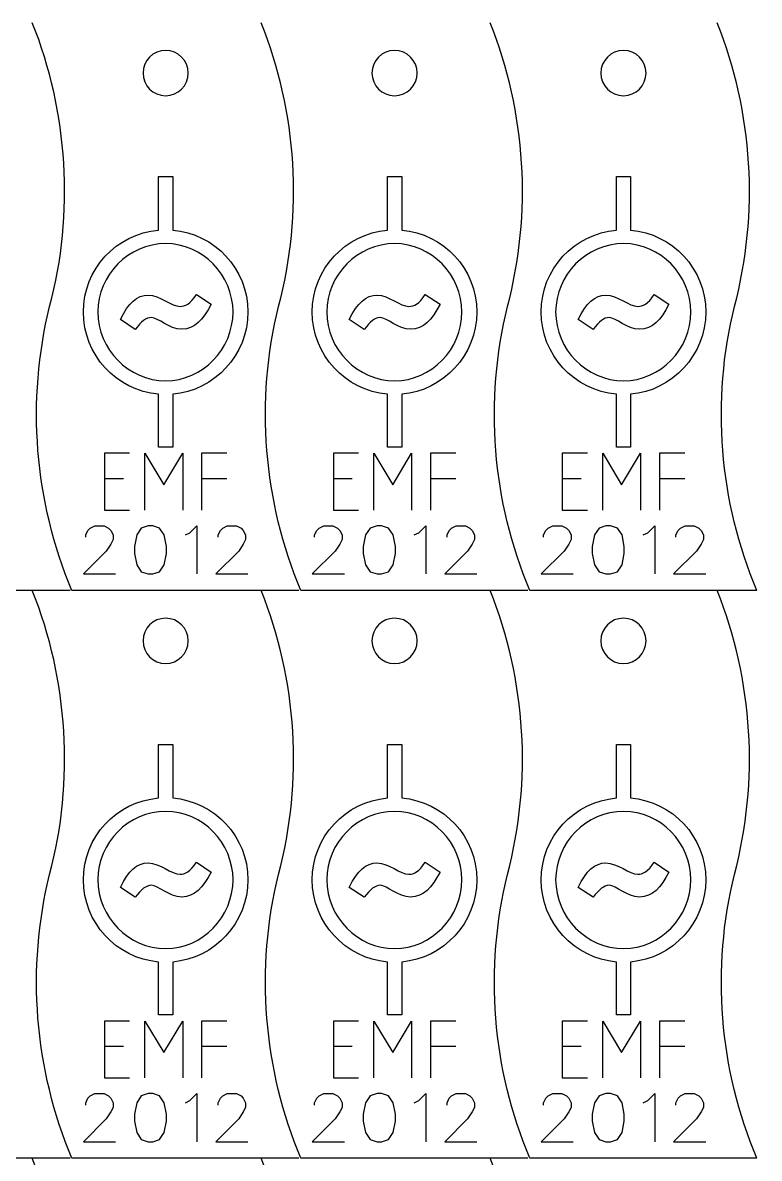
# Model space of a CAD drawing. Header units: millimetres. Extents: x 17 to 566, y -11 to 289.
# Drawn here: x 500.9 to 565.8, y 138.7 to 238.7 of the extents above; entities that cross this region are included whole.
import ezdxf

# ---------------------------------------------------------------- set-up
doc = ezdxf.new("R2010")
doc.units = ezdxf.units.MM
doc.layers.add('cut', color=7, linetype='CONTINUOUS')

msp = doc.modelspace()

# ---------------------------------------------------------------- linework, layer by layer
at = {"layer": 'cut', "color": 7}
for points in [[(515.482239, 234.226564), (515.482239, 234.226564), (515.482239, 234.226564)], [(535.651476, 234.226564), (535.651476, 234.226564), (535.651476, 234.226564)], [(555.820713, 234.226564), (555.820713, 234.226564), (555.820713, 234.226564)], [(505.06956, 188.660699), (485.06956, 188.660699)], [(525.238797, 188.660699), (505.238797, 188.660699)], [(545.408033, 188.660699), (525.408034, 188.660699)], [(565.57727, 188.660699), (545.577271, 188.660699)], [(515.482239, 184.22659), (515.482239, 184.22659), (515.482239, 184.22659)], [(535.651476, 184.22659), (535.651476, 184.22659), (535.651476, 184.22659)], [(555.820713, 184.22659), (555.820713, 184.22659), (555.820713, 184.22659)], [(505.06956, 138.660726), (485.06956, 138.660726)], [(525.238797, 138.660726), (505.238797, 138.660726)], [(545.408033, 138.660726), (525.408034, 138.660726)], [(565.57727, 138.660726), (545.577271, 138.660726)]]:
    msp.add_lwpolyline(points, dxfattribs=at)
at = {"layer": 'cut', "color": 5}
for points in [[(512.860874, 225.104275), (514.117268, 225.104275), (514.117268, 220.389118)], [(512.860874, 220.389118), (512.860874, 225.104275)], [(533.030111, 225.104275), (534.286505, 225.104275), (534.286505, 220.389118)], [(533.030111, 220.389118), (533.030111, 225.104275)], [(553.199348, 225.104275), (554.455742, 225.104275), (554.455742, 220.389118)], [(553.199348, 220.389118), (553.199348, 225.104275)], [(516.199515, 214.72441), (517.493941, 213.861374)], [(536.368752, 214.72441), (537.663178, 213.861374)], [(556.537989, 214.72441), (557.832415, 213.861374)], [(507.514651, 213.186155), (507.514651, 213.186155)], [(527.683888, 213.186155), (527.683888, 213.186155)], [(547.853125, 213.186155), (547.853125, 213.186155)], [(510.816121, 211.64799), (509.502946, 212.5108)], [(530.985357, 211.64799), (529.672183, 212.5108)], [(551.154594, 211.64799), (549.84142, 212.5108)], [(514.117268, 205.945346), (514.117268, 201.280478), (512.860874, 201.280478), (512.860874, 205.945346)], [(534.286505, 205.945346), (534.286505, 201.280478), (533.030111, 201.280478), (533.030111, 205.945346)], [(554.455742, 205.945346), (554.455742, 201.280478), (553.199348, 201.280478), (553.199348, 205.945346)], [(508.096672, 200.747981), (508.096672, 195.747979)], [(510.318893, 200.747981), (508.096672, 200.747981)], [(511.659248, 200.747981), (513.325912, 197.970203)], [(511.659248, 195.747979), (511.659248, 200.747981)], [(513.325912, 197.970203), (514.992578, 200.747981)], [(514.992578, 200.747981), (514.992578, 195.747979)], [(516.659244, 200.747981), (516.659244, 195.747979)], [(518.881467, 200.747981), (516.659244, 200.747981)], [(528.265909, 200.747981), (528.265909, 195.747979)], [(530.48813, 200.747981), (528.265909, 200.747981)], [(531.828485, 200.747981), (533.495148, 197.970203)], [(531.828485, 195.747979), (531.828485, 200.747981)], [(533.495148, 197.970203), (535.161815, 200.747981)], [(535.161815, 200.747981), (535.161815, 195.747979)], [(536.828481, 200.747981), (536.828481, 195.747979)], [(539.050704, 200.747981), (536.828481, 200.747981)], [(548.435146, 200.747981), (548.435146, 195.747979)], [(550.657367, 200.747981), (548.435146, 200.747981)], [(551.997722, 200.747981), (553.664385, 197.970203)], [(551.997722, 195.747979), (551.997722, 200.747981)], [(553.664385, 197.970203), (555.331051, 200.747981)], [(555.331051, 200.747981), (555.331051, 195.747979)], [(556.997718, 200.747981), (556.997718, 195.747979)], [(559.219941, 200.747981), (556.997718, 200.747981)], [(508.096672, 198.525757), (509.763336, 198.525757)], [(516.659244, 198.525757), (518.881467, 198.525757)], [(528.265909, 198.525757), (529.932573, 198.525757)], [(536.828481, 198.525757), (539.050704, 198.525757)], [(548.435146, 198.525757), (550.10181, 198.525757)], [(556.997718, 198.525757), (559.219941, 198.525757)], [(508.096672, 195.747979), (510.318893, 195.747979)], [(528.265909, 195.747979), (530.48813, 195.747979)], [(548.435146, 195.747979), (550.657367, 195.747979)], [(506.645635, 193.953004), (506.847656, 194.155024)], [(506.847656, 194.155024), (507.251696, 194.357044)], [(507.251696, 194.357044), (508.059777, 194.357044)], [(508.059777, 194.357044), (508.463818, 194.155024)], [(508.463818, 194.155024), (508.665838, 193.953004)], [(511.342606, 194.155024), (510.938566, 193.548963)], [(511.948667, 194.357044), (511.342606, 194.155024)], [(512.352708, 194.357044), (511.948667, 194.357044)], [(512.958766, 194.155024), (512.352708, 194.357044)], [(513.362806, 193.548963), (512.958766, 194.155024)], [(515.635534, 193.750983), (516.241594, 194.357044)], [(516.241594, 194.357044), (516.241594, 190.114595)], [(518.312301, 193.953004), (518.514322, 194.155024)], [(518.514322, 194.155024), (518.918362, 194.357044)], [(518.918362, 194.357044), (519.726443, 194.357044)], [(519.726443, 194.357044), (520.130484, 194.155024)], [(520.130484, 194.155024), (520.332504, 193.953004)], [(526.814872, 193.953004), (527.016893, 194.155024)], [(527.016893, 194.155024), (527.420933, 194.357044)], [(527.420933, 194.357044), (528.229014, 194.357044)], [(528.229014, 194.357044), (528.633055, 194.155024)], [(528.633055, 194.155024), (528.835075, 193.953004)], [(531.511843, 194.155024), (531.107802, 193.548963)], [(532.117904, 194.357044), (531.511843, 194.155024)], [(532.521945, 194.357044), (532.117904, 194.357044)], [(533.128003, 194.155024), (532.521945, 194.357044)], [(533.532043, 193.548963), (533.128003, 194.155024)], [(535.80477, 193.750983), (536.410831, 194.357044)], [(536.410831, 194.357044), (536.410831, 190.114595)], [(538.481538, 193.953004), (538.683558, 194.155024)], [(538.683558, 194.155024), (539.087599, 194.357044)], [(539.087599, 194.357044), (539.89568, 194.357044)], [(539.89568, 194.357044), (540.299721, 194.155024)], [(540.299721, 194.155024), (540.501741, 193.953004)], [(546.984109, 193.953004), (547.186129, 194.155024)], [(547.186129, 194.155024), (547.59017, 194.357044)], [(547.59017, 194.357044), (548.398251, 194.357044)], [(548.398251, 194.357044), (548.802292, 194.155024)], [(548.802292, 194.155024), (549.004312, 193.953004)], [(551.68108, 194.155024), (551.277039, 193.548963)], [(552.287141, 194.357044), (551.68108, 194.155024)], [(552.691181, 194.357044), (552.287141, 194.357044)], [(553.29724, 194.155024), (552.691181, 194.357044)], [(553.70128, 193.548963), (553.29724, 194.155024)], [(555.974007, 193.750983), (556.580068, 194.357044)], [(556.580068, 194.357044), (556.580068, 190.114595)], [(558.650775, 193.953004), (558.852795, 194.155024)], [(558.852795, 194.155024), (559.256836, 194.357044)], [(559.256836, 194.357044), (560.064917, 194.357044)], [(560.064917, 194.357044), (560.468958, 194.155024)], [(560.468958, 194.155024), (560.670978, 193.953004)], [(506.443615, 193.548963), (506.645635, 193.953004)], [(506.443615, 193.346943), (506.443615, 193.548963)], [(508.665838, 193.953004), (508.867859, 193.548963)], [(508.867859, 193.144922), (508.665838, 192.740882)], [(508.867859, 193.548963), (508.867859, 193.144922)], [(510.938566, 193.548963), (510.736545, 192.538862)], [(513.564827, 192.538862), (513.362806, 193.548963)], [(515.231493, 193.548963), (515.635534, 193.750983)], [(518.110281, 193.548963), (518.312301, 193.953004)], [(518.110281, 193.346943), (518.110281, 193.548963)], [(520.332504, 193.953004), (520.534525, 193.548963)], [(520.534525, 193.144922), (520.332504, 192.740882)], [(520.534525, 193.548963), (520.534525, 193.144922)], [(526.612852, 193.548963), (526.814872, 193.953004)], [(526.612852, 193.346943), (526.612852, 193.548963)], [(528.835075, 193.953004), (529.037096, 193.548963)], [(529.037096, 193.144922), (528.835075, 192.740882)], [(529.037096, 193.548963), (529.037096, 193.144922)], [(531.107802, 193.548963), (530.905782, 192.538862)], [(533.734064, 192.538862), (533.532043, 193.548963)], [(535.40073, 193.548963), (535.80477, 193.750983)], [(538.279518, 193.548963), (538.481538, 193.953004)], [(538.279518, 193.346943), (538.279518, 193.548963)], [(540.501741, 193.953004), (540.703762, 193.548963)], [(540.703762, 193.144922), (540.501741, 192.740882)], [(540.703762, 193.548963), (540.703762, 193.144922)], [(546.782089, 193.548963), (546.984109, 193.953004)], [(546.782089, 193.346943), (546.782089, 193.548963)], [(549.004312, 193.953004), (549.206333, 193.548963)], [(549.206333, 193.144922), (549.004312, 192.740882)], [(549.206333, 193.548963), (549.206333, 193.144922)], [(551.277039, 193.548963), (551.075019, 192.538862)], [(553.903301, 192.538862), (553.70128, 193.548963)], [(555.569967, 193.548963), (555.974007, 193.750983)], [(558.448755, 193.548963), (558.650775, 193.953004)], [(558.448755, 193.346943), (558.448755, 193.548963)], [(560.670978, 193.953004), (560.872998, 193.548963)], [(560.872998, 193.144922), (560.670978, 192.740882)], [(560.872998, 193.548963), (560.872998, 193.144922)], [(508.261798, 192.134821), (506.241595, 190.114595)], [(508.665838, 192.740882), (508.261798, 192.134821)], [(510.736545, 192.538862), (510.736545, 191.932801)], [(513.564827, 191.932801), (513.564827, 192.538862)], [(519.928464, 192.134821), (517.908263, 190.114595)], [(520.332504, 192.740882), (519.928464, 192.134821)], [(528.431035, 192.134821), (526.410832, 190.114595)], [(528.835075, 192.740882), (528.431035, 192.134821)], [(530.905782, 192.538862), (530.905782, 191.932801)], [(533.734064, 191.932801), (533.734064, 192.538862)], [(540.097701, 192.134821), (538.0775, 190.114595)], [(540.501741, 192.740882), (540.097701, 192.134821)], [(548.600272, 192.134821), (546.580068, 190.114595)], [(549.004312, 192.740882), (548.600272, 192.134821)], [(551.075019, 192.538862), (551.075019, 191.932801)], [(553.903301, 191.932801), (553.903301, 192.538862)], [(560.266937, 192.134821), (558.246737, 190.114595)], [(560.670978, 192.740882), (560.266937, 192.134821)], [(510.736545, 191.932801), (510.938566, 190.922682)], [(513.362806, 190.922682), (513.564827, 191.932801)], [(530.905782, 191.932801), (531.107802, 190.922682)], [(533.532043, 190.922682), (533.734064, 191.932801)], [(551.075019, 191.932801), (551.277039, 190.922682)], [(553.70128, 190.922682), (553.903301, 191.932801)], [(506.241595, 190.114595), (509.069879, 190.114595)], [(510.938566, 190.922682), (511.342606, 190.316638)], [(511.342606, 190.316638), (511.948667, 190.114595)], [(511.948667, 190.114595), (512.352708, 190.114595)], [(512.352708, 190.114595), (512.958766, 190.316638)], [(512.958766, 190.316638), (513.362806, 190.922682)], [(517.908263, 190.114595), (520.736545, 190.114595)], [(526.410832, 190.114595), (529.239116, 190.114595)], [(531.107802, 190.922682), (531.511843, 190.316638)], [(531.511843, 190.316638), (532.117904, 190.114595)], [(532.117904, 190.114595), (532.521945, 190.114595)], [(532.521945, 190.114595), (533.128003, 190.316638)], [(533.128003, 190.316638), (533.532043, 190.922682)], [(538.0775, 190.114595), (540.905782, 190.114595)], [(546.580068, 190.114595), (549.408353, 190.114595)], [(551.277039, 190.922682), (551.68108, 190.316638)], [(551.68108, 190.316638), (552.287141, 190.114595)], [(552.287141, 190.114595), (552.691181, 190.114595)], [(552.691181, 190.114595), (553.29724, 190.316638)], [(553.29724, 190.316638), (553.70128, 190.922682)], [(558.246737, 190.114595), (561.075019, 190.114595)], [(512.860874, 175.104302), (514.117268, 175.104302), (514.117268, 170.389144)], [(512.860874, 170.389144), (512.860874, 175.104302)], [(533.030111, 175.104302), (534.286505, 175.104302), (534.286505, 170.389144)], [(533.030111, 170.389144), (533.030111, 175.104302)], [(553.199348, 175.104302), (554.455742, 175.104302), (554.455742, 170.389144)], [(553.199348, 170.389144), (553.199348, 175.104302)], [(516.199515, 164.724436), (517.493941, 163.861401)], [(536.368752, 164.724436), (537.663178, 163.861401)], [(556.537989, 164.724436), (557.832415, 163.861401)], [(507.514651, 163.186181), (507.514651, 163.186181)], [(527.683888, 163.186181), (527.683888, 163.186181)], [(547.853125, 163.186181), (547.853125, 163.186181)], [(510.816121, 161.648017), (509.502946, 162.510826)], [(530.985357, 161.648017), (529.672183, 162.510826)], [(551.154594, 161.648017), (549.84142, 162.510826)], [(514.117268, 155.945372), (514.117268, 151.280504), (512.860874, 151.280504), (512.860874, 155.945372)], [(534.286505, 155.945372), (534.286505, 151.280504), (533.030111, 151.280504), (533.030111, 155.945372)], [(554.455742, 155.945372), (554.455742, 151.280504), (553.199348, 151.280504), (553.199348, 155.945372)], [(508.096672, 150.748007), (508.096672, 145.748006)], [(510.318893, 150.748007), (508.096672, 150.748007)], [(511.659248, 150.748007), (513.325912, 147.970229)], [(511.659248, 145.748006), (511.659248, 150.748007)], [(513.325912, 147.970229), (514.992578, 150.748007)], [(514.992578, 150.748007), (514.992578, 145.748006)], [(516.659244, 150.748007), (516.659244, 145.748006)], [(518.881467, 150.748007), (516.659244, 150.748007)], [(528.265909, 150.748007), (528.265909, 145.748006)], [(530.48813, 150.748007), (528.265909, 150.748007)], [(531.828485, 150.748007), (533.495148, 147.970229)], [(531.828485, 145.748006), (531.828485, 150.748007)], [(533.495148, 147.970229), (535.161815, 150.748007)], [(535.161815, 150.748007), (535.161815, 145.748006)], [(536.828481, 150.748007), (536.828481, 145.748006)], [(539.050704, 150.748007), (536.828481, 150.748007)], [(548.435146, 150.748007), (548.435146, 145.748006)], [(550.657367, 150.748007), (548.435146, 150.748007)], [(551.997722, 150.748007), (553.664385, 147.970229)], [(551.997722, 145.748006), (551.997722, 150.748007)], [(553.664385, 147.970229), (555.331051, 150.748007)], [(555.331051, 150.748007), (555.331051, 145.748006)], [(556.997718, 150.748007), (556.997718, 145.748006)], [(559.219941, 150.748007), (556.997718, 150.748007)], [(508.096672, 148.525784), (509.763336, 148.525784)], [(516.659244, 148.525784), (518.881467, 148.525784)], [(528.265909, 148.525784), (529.932573, 148.525784)], [(536.828481, 148.525784), (539.050704, 148.525784)], [(548.435146, 148.525784), (550.10181, 148.525784)], [(556.997718, 148.525784), (559.219941, 148.525784)], [(508.096672, 145.748006), (510.318893, 145.748006)], [(528.265909, 145.748006), (530.48813, 145.748006)], [(548.435146, 145.748006), (550.657367, 145.748006)], [(506.645635, 143.95303), (506.847656, 144.155051)], [(506.847656, 144.155051), (507.251696, 144.357071)], [(507.251696, 144.357071), (508.059777, 144.357071)], [(508.059777, 144.357071), (508.463818, 144.155051)], [(508.463818, 144.155051), (508.665838, 143.95303)], [(511.342606, 144.155051), (510.938566, 143.54899)], [(511.948667, 144.357071), (511.342606, 144.155051)], [(512.352708, 144.357071), (511.948667, 144.357071)], [(512.958766, 144.155051), (512.352708, 144.357071)], [(513.362806, 143.54899), (512.958766, 144.155051)], [(515.635534, 143.75101), (516.241594, 144.357071)], [(516.241594, 144.357071), (516.241594, 140.114622)], [(518.312301, 143.95303), (518.514322, 144.155051)], [(518.514322, 144.155051), (518.918362, 144.357071)], [(518.918362, 144.357071), (519.726443, 144.357071)], [(519.726443, 144.357071), (520.130484, 144.155051)], [(520.130484, 144.155051), (520.332504, 143.95303)], [(526.814872, 143.95303), (527.016893, 144.155051)], [(527.016893, 144.155051), (527.420933, 144.357071)], [(527.420933, 144.357071), (528.229014, 144.357071)], [(528.229014, 144.357071), (528.633055, 144.155051)], [(528.633055, 144.155051), (528.835075, 143.95303)], [(531.511843, 144.155051), (531.107802, 143.54899)], [(532.117904, 144.357071), (531.511843, 144.155051)], [(532.521945, 144.357071), (532.117904, 144.357071)], [(533.128003, 144.155051), (532.521945, 144.357071)], [(533.532043, 143.54899), (533.128003, 144.155051)], [(535.80477, 143.75101), (536.410831, 144.357071)], [(536.410831, 144.357071), (536.410831, 140.114622)], [(538.481538, 143.95303), (538.683558, 144.155051)], [(538.683558, 144.155051), (539.087599, 144.357071)], [(539.087599, 144.357071), (539.89568, 144.357071)], [(539.89568, 144.357071), (540.299721, 144.155051)], [(540.299721, 144.155051), (540.501741, 143.95303)], [(546.984109, 143.95303), (547.186129, 144.155051)], [(547.186129, 144.155051), (547.59017, 144.357071)], [(547.59017, 144.357071), (548.398251, 144.357071)], [(548.398251, 144.357071), (548.802292, 144.155051)], [(548.802292, 144.155051), (549.004312, 143.95303)], [(551.68108, 144.155051), (551.277039, 143.54899)], [(552.287141, 144.357071), (551.68108, 144.155051)], [(552.691181, 144.357071), (552.287141, 144.357071)], [(553.29724, 144.155051), (552.691181, 144.357071)], [(553.70128, 143.54899), (553.29724, 144.155051)], [(555.974007, 143.75101), (556.580068, 144.357071)], [(556.580068, 144.357071), (556.580068, 140.114622)], [(558.650775, 143.95303), (558.852795, 144.155051)], [(558.852795, 144.155051), (559.256836, 144.357071)], [(559.256836, 144.357071), (560.064917, 144.357071)], [(560.064917, 144.357071), (560.468958, 144.155051)], [(560.468958, 144.155051), (560.670978, 143.95303)], [(506.443615, 143.54899), (506.645635, 143.95303)], [(506.443615, 143.346969), (506.443615, 143.54899)], [(508.665838, 143.95303), (508.867859, 143.54899)], [(508.867859, 143.144949), (508.665838, 142.740908)], [(508.867859, 143.54899), (508.867859, 143.144949)], [(510.938566, 143.54899), (510.736545, 142.538888)], [(513.564827, 142.538888), (513.362806, 143.54899)], [(515.231493, 143.54899), (515.635534, 143.75101)], [(518.110281, 143.54899), (518.312301, 143.95303)], [(518.110281, 143.346969), (518.110281, 143.54899)], [(520.332504, 143.95303), (520.534525, 143.54899)], [(520.534525, 143.144949), (520.332504, 142.740908)], [(520.534525, 143.54899), (520.534525, 143.144949)], [(526.612852, 143.54899), (526.814872, 143.95303)], [(526.612852, 143.346969), (526.612852, 143.54899)], [(528.835075, 143.95303), (529.037096, 143.54899)], [(529.037096, 143.144949), (528.835075, 142.740908)], [(529.037096, 143.54899), (529.037096, 143.144949)], [(531.107802, 143.54899), (530.905782, 142.538888)], [(533.734064, 142.538888), (533.532043, 143.54899)], [(535.40073, 143.54899), (535.80477, 143.75101)], [(538.279518, 143.54899), (538.481538, 143.95303)], [(538.279518, 143.346969), (538.279518, 143.54899)], [(540.501741, 143.95303), (540.703762, 143.54899)], [(540.703762, 143.144949), (540.501741, 142.740908)], [(540.703762, 143.54899), (540.703762, 143.144949)], [(546.782089, 143.54899), (546.984109, 143.95303)], [(546.782089, 143.346969), (546.782089, 143.54899)], [(549.004312, 143.95303), (549.206333, 143.54899)], [(549.206333, 143.144949), (549.004312, 142.740908)], [(549.206333, 143.54899), (549.206333, 143.144949)], [(551.277039, 143.54899), (551.075019, 142.538888)], [(553.903301, 142.538888), (553.70128, 143.54899)], [(555.569967, 143.54899), (555.974007, 143.75101)], [(558.448755, 143.54899), (558.650775, 143.95303)], [(558.448755, 143.346969), (558.448755, 143.54899)], [(560.670978, 143.95303), (560.872998, 143.54899)], [(560.872998, 143.144949), (560.670978, 142.740908)], [(560.872998, 143.54899), (560.872998, 143.144949)], [(508.261798, 142.134848), (506.241595, 140.114622)], [(508.665838, 142.740908), (508.261798, 142.134848)], [(510.736545, 142.538888), (510.736545, 141.932827)], [(513.564827, 141.932827), (513.564827, 142.538888)], [(519.928464, 142.134848), (517.908263, 140.114622)], [(520.332504, 142.740908), (519.928464, 142.134848)], [(528.431035, 142.134848), (526.410832, 140.114622)], [(528.835075, 142.740908), (528.431035, 142.134848)], [(530.905782, 142.538888), (530.905782, 141.932827)], [(533.734064, 141.932827), (533.734064, 142.538888)], [(540.097701, 142.134848), (538.0775, 140.114622)], [(540.501741, 142.740908), (540.097701, 142.134848)], [(548.600272, 142.134848), (546.580068, 140.114622)], [(549.004312, 142.740908), (548.600272, 142.134848)], [(551.075019, 142.538888), (551.075019, 141.932827)], [(553.903301, 141.932827), (553.903301, 142.538888)], [(560.266937, 142.134848), (558.246737, 140.114622)], [(560.670978, 142.740908), (560.266937, 142.134848)], [(510.736545, 141.932827), (510.938566, 140.922709)], [(513.362806, 140.922709), (513.564827, 141.932827)], [(530.905782, 141.932827), (531.107802, 140.922709)], [(533.532043, 140.922709), (533.734064, 141.932827)], [(551.075019, 141.932827), (551.277039, 140.922709)], [(553.70128, 140.922709), (553.903301, 141.932827)], [(506.241595, 140.114622), (509.069879, 140.114622)], [(510.938566, 140.922709), (511.342606, 140.316665)], [(511.342606, 140.316665), (511.948667, 140.114622)], [(511.948667, 140.114622), (512.352708, 140.114622)], [(512.352708, 140.114622), (512.958766, 140.316665)], [(512.958766, 140.316665), (513.362806, 140.922709)], [(517.908263, 140.114622), (520.736545, 140.114622)], [(526.410832, 140.114622), (529.239116, 140.114622)], [(531.107802, 140.922709), (531.511843, 140.316665)], [(531.511843, 140.316665), (532.117904, 140.114622)], [(532.117904, 140.114622), (532.521945, 140.114622)], [(532.521945, 140.114622), (533.128003, 140.316665)], [(533.128003, 140.316665), (533.532043, 140.922709)], [(538.0775, 140.114622), (540.905782, 140.114622)], [(546.580068, 140.114622), (549.408353, 140.114622)], [(551.277039, 140.922709), (551.68108, 140.316665)], [(551.68108, 140.316665), (552.287141, 140.114622)], [(552.287141, 140.114622), (552.691181, 140.114622)], [(552.691181, 140.114622), (553.29724, 140.316665)], [(553.29724, 140.316665), (553.70128, 140.922709)], [(558.246737, 140.114622), (561.075019, 140.114622)]]:
    msp.add_lwpolyline(points, dxfattribs=at)
at = {"layer": 'cut', "color": 7}
for points in [[(503.267266, 213.660675), (505.456735, 221.868369), (504.912387, 230.780839), (501.739346, 238.660673)], [(523.436503, 213.660675), (525.625972, 221.868369), (525.081624, 230.780839), (521.908583, 238.660673)], [(543.60574, 213.660675), (545.795208, 221.868369), (545.250861, 230.780839), (542.07782, 238.660673)], [(563.605765, 213.660672), (565.795216, 221.868366), (565.250866, 230.780836), (562.077842, 238.66067)], [(513.48907, 236.219733), (512.388273, 236.219733), (511.495901, 235.327357), (511.495901, 234.226564)], [(515.482239, 234.226564), (515.482239, 235.327357), (514.589866, 236.219733), (513.48907, 236.219733)], [(533.658307, 236.219733), (532.55751, 236.219733), (531.665138, 235.327357), (531.665138, 234.226564)], [(535.651476, 234.226564), (535.651476, 235.327357), (534.759103, 236.219733), (533.658307, 236.219733)], [(553.827544, 236.219733), (552.726747, 236.219733), (551.834375, 235.327357), (551.834375, 234.226564)], [(555.820713, 234.226564), (555.820713, 235.327357), (554.92834, 236.219733), (553.827544, 236.219733)], [(511.495901, 234.226564), (511.495901, 233.125761), (512.388273, 232.233395), (513.48907, 232.233395)], [(513.48907, 232.233395), (514.589866, 232.233395), (515.482239, 233.125761), (515.482239, 234.226564)], [(531.665138, 234.226564), (531.665138, 233.125761), (532.55751, 232.233395), (533.658307, 232.233395)], [(533.658307, 232.233395), (534.759103, 232.233395), (535.651476, 233.125761), (535.651476, 234.226564)], [(551.834375, 234.226564), (551.834375, 233.125761), (552.726747, 232.233395), (553.827544, 232.233395)], [(553.827544, 232.233395), (554.92834, 232.233395), (555.820713, 233.125761), (555.820713, 234.226564)], [(505.238797, 188.660699), (501.923202, 196.492973), (501.220353, 205.405454), (503.267266, 213.660675)], [(525.408034, 188.660699), (522.092439, 196.492973), (521.38959, 205.405454), (523.436503, 213.660675)], [(545.577271, 188.660699), (542.261676, 196.492973), (541.558827, 205.405454), (543.60574, 213.660675)], [(565.577284, 188.660699), (562.261681, 196.492973), (561.558835, 205.405454), (563.605765, 213.660672)], [(503.267266, 163.660701), (505.456735, 171.868395), (504.912387, 180.780866), (501.739346, 188.660699)], [(523.436503, 163.660701), (525.625972, 171.868395), (525.081624, 180.780866), (521.908583, 188.660699)], [(543.60574, 163.660701), (545.795208, 171.868395), (545.250861, 180.780866), (542.07782, 188.660699)], [(563.605765, 163.660698), (565.795216, 171.868392), (565.250866, 180.780863), (562.077842, 188.660699)], [(513.48907, 186.219759), (512.388273, 186.219759), (511.495901, 185.327384), (511.495901, 184.22659)], [(515.482239, 184.22659), (515.482239, 185.327384), (514.589866, 186.219759), (513.48907, 186.219759)], [(533.658307, 186.219759), (532.55751, 186.219759), (531.665138, 185.327384), (531.665138, 184.22659)], [(535.651476, 184.22659), (535.651476, 185.327384), (534.759103, 186.219759), (533.658307, 186.219759)], [(553.827544, 186.219759), (552.726747, 186.219759), (551.834375, 185.327384), (551.834375, 184.22659)], [(555.820713, 184.22659), (555.820713, 185.327384), (554.92834, 186.219759), (553.827544, 186.219759)], [(511.495901, 184.22659), (511.495901, 183.125788), (512.388273, 182.233421), (513.48907, 182.233421)], [(513.48907, 182.233421), (514.589866, 182.233421), (515.482239, 183.125788), (515.482239, 184.22659)], [(531.665138, 184.22659), (531.665138, 183.125788), (532.55751, 182.233421), (533.658307, 182.233421)], [(533.658307, 182.233421), (534.759103, 182.233421), (535.651476, 183.125788), (535.651476, 184.22659)], [(551.834375, 184.22659), (551.834375, 183.125788), (552.726747, 182.233421), (553.827544, 182.233421)], [(553.827544, 182.233421), (554.92834, 182.233421), (555.820713, 183.125788), (555.820713, 184.22659)], [(505.238797, 138.660726), (501.923202, 146.492999), (501.220353, 155.405481), (503.267266, 163.660701)], [(525.408034, 138.660726), (522.092439, 146.492999), (521.38959, 155.405481), (523.436503, 163.660701)], [(545.577271, 138.660726), (542.261676, 146.492999), (541.558827, 155.405481), (543.60574, 163.660701)], [(565.577284, 138.660726), (562.261681, 146.493002), (561.558835, 155.405484), (563.605765, 163.660698)], [(503.267266, 113.660728), (505.456735, 121.868422), (504.912387, 130.780892), (501.739346, 138.660726)], [(523.436503, 113.660728), (525.625972, 121.868422), (525.081624, 130.780892), (521.908583, 138.660726)], [(543.60574, 113.660728), (545.795208, 121.868422), (545.250861, 130.780892), (542.07782, 138.660726)]]:
    msp.add_open_spline(points, degree=3, dxfattribs=at)
at = {"layer": 'cut', "color": 5}
for points in [[(506.23897, 213.186155), (506.23897, 216.975273), (509.146531, 220.070404), (512.860874, 220.389118)], [(514.117268, 220.389118), (517.794223, 220.089031), (520.73917, 216.994013), (520.73917, 213.186155)], [(526.408207, 213.186155), (526.408207, 216.975273), (529.315767, 220.070404), (533.030111, 220.389118)], [(534.286505, 220.389118), (537.96346, 220.089031), (540.908407, 216.994013), (540.908407, 213.186155)], [(546.577444, 213.186155), (546.577444, 216.975273), (549.485004, 220.070404), (553.199348, 220.389118)], [(554.455742, 220.389118), (558.132697, 220.089031), (561.077643, 216.994013), (561.077643, 213.186155)], [(513.498606, 219.207479), (510.215882, 219.207479), (507.514651, 216.449914), (507.514651, 213.186155)], [(519.426314, 213.186155), (519.426314, 216.449914), (516.743617, 219.207479), (513.498606, 219.207479)], [(533.667843, 219.207479), (530.385119, 219.207479), (527.683888, 216.449914), (527.683888, 213.186155)], [(539.595551, 213.186155), (539.595551, 216.449914), (536.912854, 219.207479), (533.667843, 219.207479)], [(553.83708, 219.207479), (550.554356, 219.207479), (547.853125, 216.449914), (547.853125, 213.186155)], [(559.764788, 213.186155), (559.764788, 216.449914), (557.082091, 219.207479), (553.83708, 219.207479)], [(509.502946, 212.5108), (510.197137, 214.01146), (510.984954, 214.667934), (511.941713, 214.667934)], [(511.941713, 214.667934), (512.973249, 214.667934), (514.00489, 213.673778), (514.755322, 213.673778)], [(514.755322, 213.673778), (515.205368, 213.673778), (515.636987, 213.898879), (516.199515, 214.72441)], [(529.672183, 212.5108), (530.366374, 214.01146), (531.154191, 214.667934), (532.11095, 214.667934)], [(532.11095, 214.667934), (533.142486, 214.667934), (534.174127, 213.673778), (534.924559, 213.673778)], [(534.924559, 213.673778), (535.374604, 213.673778), (535.806224, 213.898879), (536.368752, 214.72441)], [(549.84142, 212.5108), (550.53561, 214.01146), (551.323428, 214.667934), (552.280187, 214.667934)], [(552.280187, 214.667934), (553.311723, 214.667934), (554.343364, 213.673778), (555.093796, 213.673778)], [(555.093796, 213.673778), (555.543841, 213.673778), (555.975461, 213.898879), (556.537989, 214.72441)], [(512.860874, 205.945346), (509.146531, 206.264288), (506.23897, 209.415669), (506.23897, 213.186155)], [(507.514651, 213.186155), (507.514651, 209.922176), (510.215882, 207.12732), (513.498606, 207.12732)], [(513.498606, 207.12732), (516.743617, 207.12732), (519.426314, 209.922176), (519.426314, 213.186155)], [(520.73917, 213.186155), (520.73917, 209.415669), (517.794223, 206.245545), (514.117268, 205.945346)], [(517.493941, 213.861374), (516.781006, 212.49206), (516.049644, 211.666758), (514.905411, 211.666758)], [(533.030111, 205.945346), (529.315767, 206.264288), (526.408207, 209.415669), (526.408207, 213.186155)], [(527.683888, 213.186155), (527.683888, 209.922176), (530.385119, 207.12732), (533.667843, 207.12732)], [(533.667843, 207.12732), (536.912854, 207.12732), (539.595551, 209.922176), (539.595551, 213.186155)], [(540.908407, 213.186155), (540.908407, 209.415669), (537.96346, 206.245545), (534.286505, 205.945346)], [(537.663178, 213.861374), (536.950243, 212.49206), (536.218881, 211.666758), (535.074647, 211.666758)], [(553.199348, 205.945346), (549.485004, 206.264288), (546.577444, 209.415669), (546.577444, 213.186155)], [(547.853125, 213.186155), (547.853125, 209.922176), (550.554356, 207.12732), (553.83708, 207.12732)], [(553.83708, 207.12732), (557.082091, 207.12732), (559.764788, 209.922176), (559.764788, 213.186155)], [(561.077643, 213.186155), (561.077643, 209.415669), (558.132697, 206.245545), (554.455742, 205.945346)], [(557.832415, 213.861374), (557.11948, 212.49206), (556.388118, 211.666758), (555.243884, 211.666758)], [(512.222925, 212.698619), (511.772772, 212.698619), (511.34137, 212.341859), (510.816121, 211.64799)], [(514.905411, 211.666758), (513.798563, 211.666758), (512.842126, 212.698619), (512.222925, 212.698619)], [(532.392162, 212.698619), (531.942009, 212.698619), (531.510607, 212.341859), (530.985357, 211.64799)], [(535.074647, 211.666758), (533.9678, 211.666758), (533.011363, 212.698619), (532.392162, 212.698619)], [(552.561399, 212.698619), (552.111246, 212.698619), (551.679844, 212.341859), (551.154594, 211.64799)], [(555.243884, 211.666758), (554.137037, 211.666758), (553.1806, 212.698619), (552.561399, 212.698619)], [(506.23897, 163.186181), (506.23897, 166.9753), (509.146531, 170.070431), (512.860874, 170.389144)], [(514.117268, 170.389144), (517.794223, 170.089057), (520.73917, 166.994039), (520.73917, 163.186181)], [(526.408207, 163.186181), (526.408207, 166.9753), (529.315767, 170.070431), (533.030111, 170.389144)], [(534.286505, 170.389144), (537.96346, 170.089057), (540.908407, 166.994039), (540.908407, 163.186181)], [(546.577444, 163.186181), (546.577444, 166.9753), (549.485004, 170.070431), (553.199348, 170.389144)], [(554.455742, 170.389144), (558.132697, 170.089057), (561.077643, 166.994039), (561.077643, 163.186181)], [(513.498606, 169.207505), (510.215882, 169.207505), (507.514651, 166.44994), (507.514651, 163.186181)], [(519.426314, 163.186181), (519.426314, 166.44994), (516.743617, 169.207505), (513.498606, 169.207505)], [(533.667843, 169.207505), (530.385119, 169.207505), (527.683888, 166.44994), (527.683888, 163.186181)], [(539.595551, 163.186181), (539.595551, 166.44994), (536.912854, 169.207505), (533.667843, 169.207505)], [(553.83708, 169.207505), (550.554356, 169.207505), (547.853125, 166.44994), (547.853125, 163.186181)], [(559.764788, 163.186181), (559.764788, 166.44994), (557.082091, 169.207505), (553.83708, 169.207505)], [(509.502946, 162.510826), (510.197137, 164.011487), (510.984954, 164.667961), (511.941713, 164.667961)], [(511.941713, 164.667961), (512.973249, 164.667961), (514.00489, 163.673805), (514.755322, 163.673805)], [(514.755322, 163.673805), (515.205368, 163.673805), (515.636987, 163.898905), (516.199515, 164.724436)], [(529.672183, 162.510826), (530.366374, 164.011487), (531.154191, 164.667961), (532.11095, 164.667961)], [(532.11095, 164.667961), (533.142486, 164.667961), (534.174127, 163.673805), (534.924559, 163.673805)], [(534.924559, 163.673805), (535.374604, 163.673805), (535.806224, 163.898905), (536.368752, 164.724436)], [(549.84142, 162.510826), (550.53561, 164.011487), (551.323428, 164.667961), (552.280187, 164.667961)], [(552.280187, 164.667961), (553.311723, 164.667961), (554.343364, 163.673805), (555.093796, 163.673805)], [(555.093796, 163.673805), (555.543841, 163.673805), (555.975461, 163.898905), (556.537989, 164.724436)], [(512.860874, 155.945372), (509.146531, 156.264314), (506.23897, 159.415695), (506.23897, 163.186181)], [(507.514651, 163.186181), (507.514651, 159.922202), (510.215882, 157.127347), (513.498606, 157.127347)], [(513.498606, 157.127347), (516.743617, 157.127347), (519.426314, 159.922202), (519.426314, 163.186181)], [(520.73917, 163.186181), (520.73917, 159.415695), (517.794223, 156.245572), (514.117268, 155.945372)], [(517.493941, 163.861401), (516.781006, 162.492087), (516.049644, 161.666784), (514.905411, 161.666784)], [(533.030111, 155.945372), (529.315767, 156.264314), (526.408207, 159.415695), (526.408207, 163.186181)], [(527.683888, 163.186181), (527.683888, 159.922202), (530.385119, 157.127347), (533.667843, 157.127347)], [(533.667843, 157.127347), (536.912854, 157.127347), (539.595551, 159.922202), (539.595551, 163.186181)], [(540.908407, 163.186181), (540.908407, 159.415695), (537.96346, 156.245572), (534.286505, 155.945372)], [(537.663178, 163.861401), (536.950243, 162.492087), (536.218881, 161.666784), (535.074647, 161.666784)], [(553.199348, 155.945372), (549.485004, 156.264314), (546.577444, 159.415695), (546.577444, 163.186181)], [(547.853125, 163.186181), (547.853125, 159.922202), (550.554356, 157.127347), (553.83708, 157.127347)], [(553.83708, 157.127347), (557.082091, 157.127347), (559.764788, 159.922202), (559.764788, 163.186181)], [(561.077643, 163.186181), (561.077643, 159.415695), (558.132697, 156.245572), (554.455742, 155.945372)], [(557.832415, 163.861401), (557.11948, 162.492087), (556.388118, 161.666784), (555.243884, 161.666784)], [(512.222925, 162.698645), (511.772772, 162.698645), (511.34137, 162.341885), (510.816121, 161.648017)], [(514.905411, 161.666784), (513.798563, 161.666784), (512.842126, 162.698645), (512.222925, 162.698645)], [(532.392162, 162.698645), (531.942009, 162.698645), (531.510607, 162.341885), (530.985357, 161.648017)], [(535.074647, 161.666784), (533.9678, 161.666784), (533.011363, 162.698645), (532.392162, 162.698645)], [(552.561399, 162.698645), (552.111246, 162.698645), (551.679844, 162.341885), (551.154594, 161.648017)], [(555.243884, 161.666784), (554.137037, 161.666784), (553.1806, 162.698645), (552.561399, 162.698645)]]:
    msp.add_open_spline(points, degree=3, dxfattribs=at)

doc.saveas('drawing.dxf')
